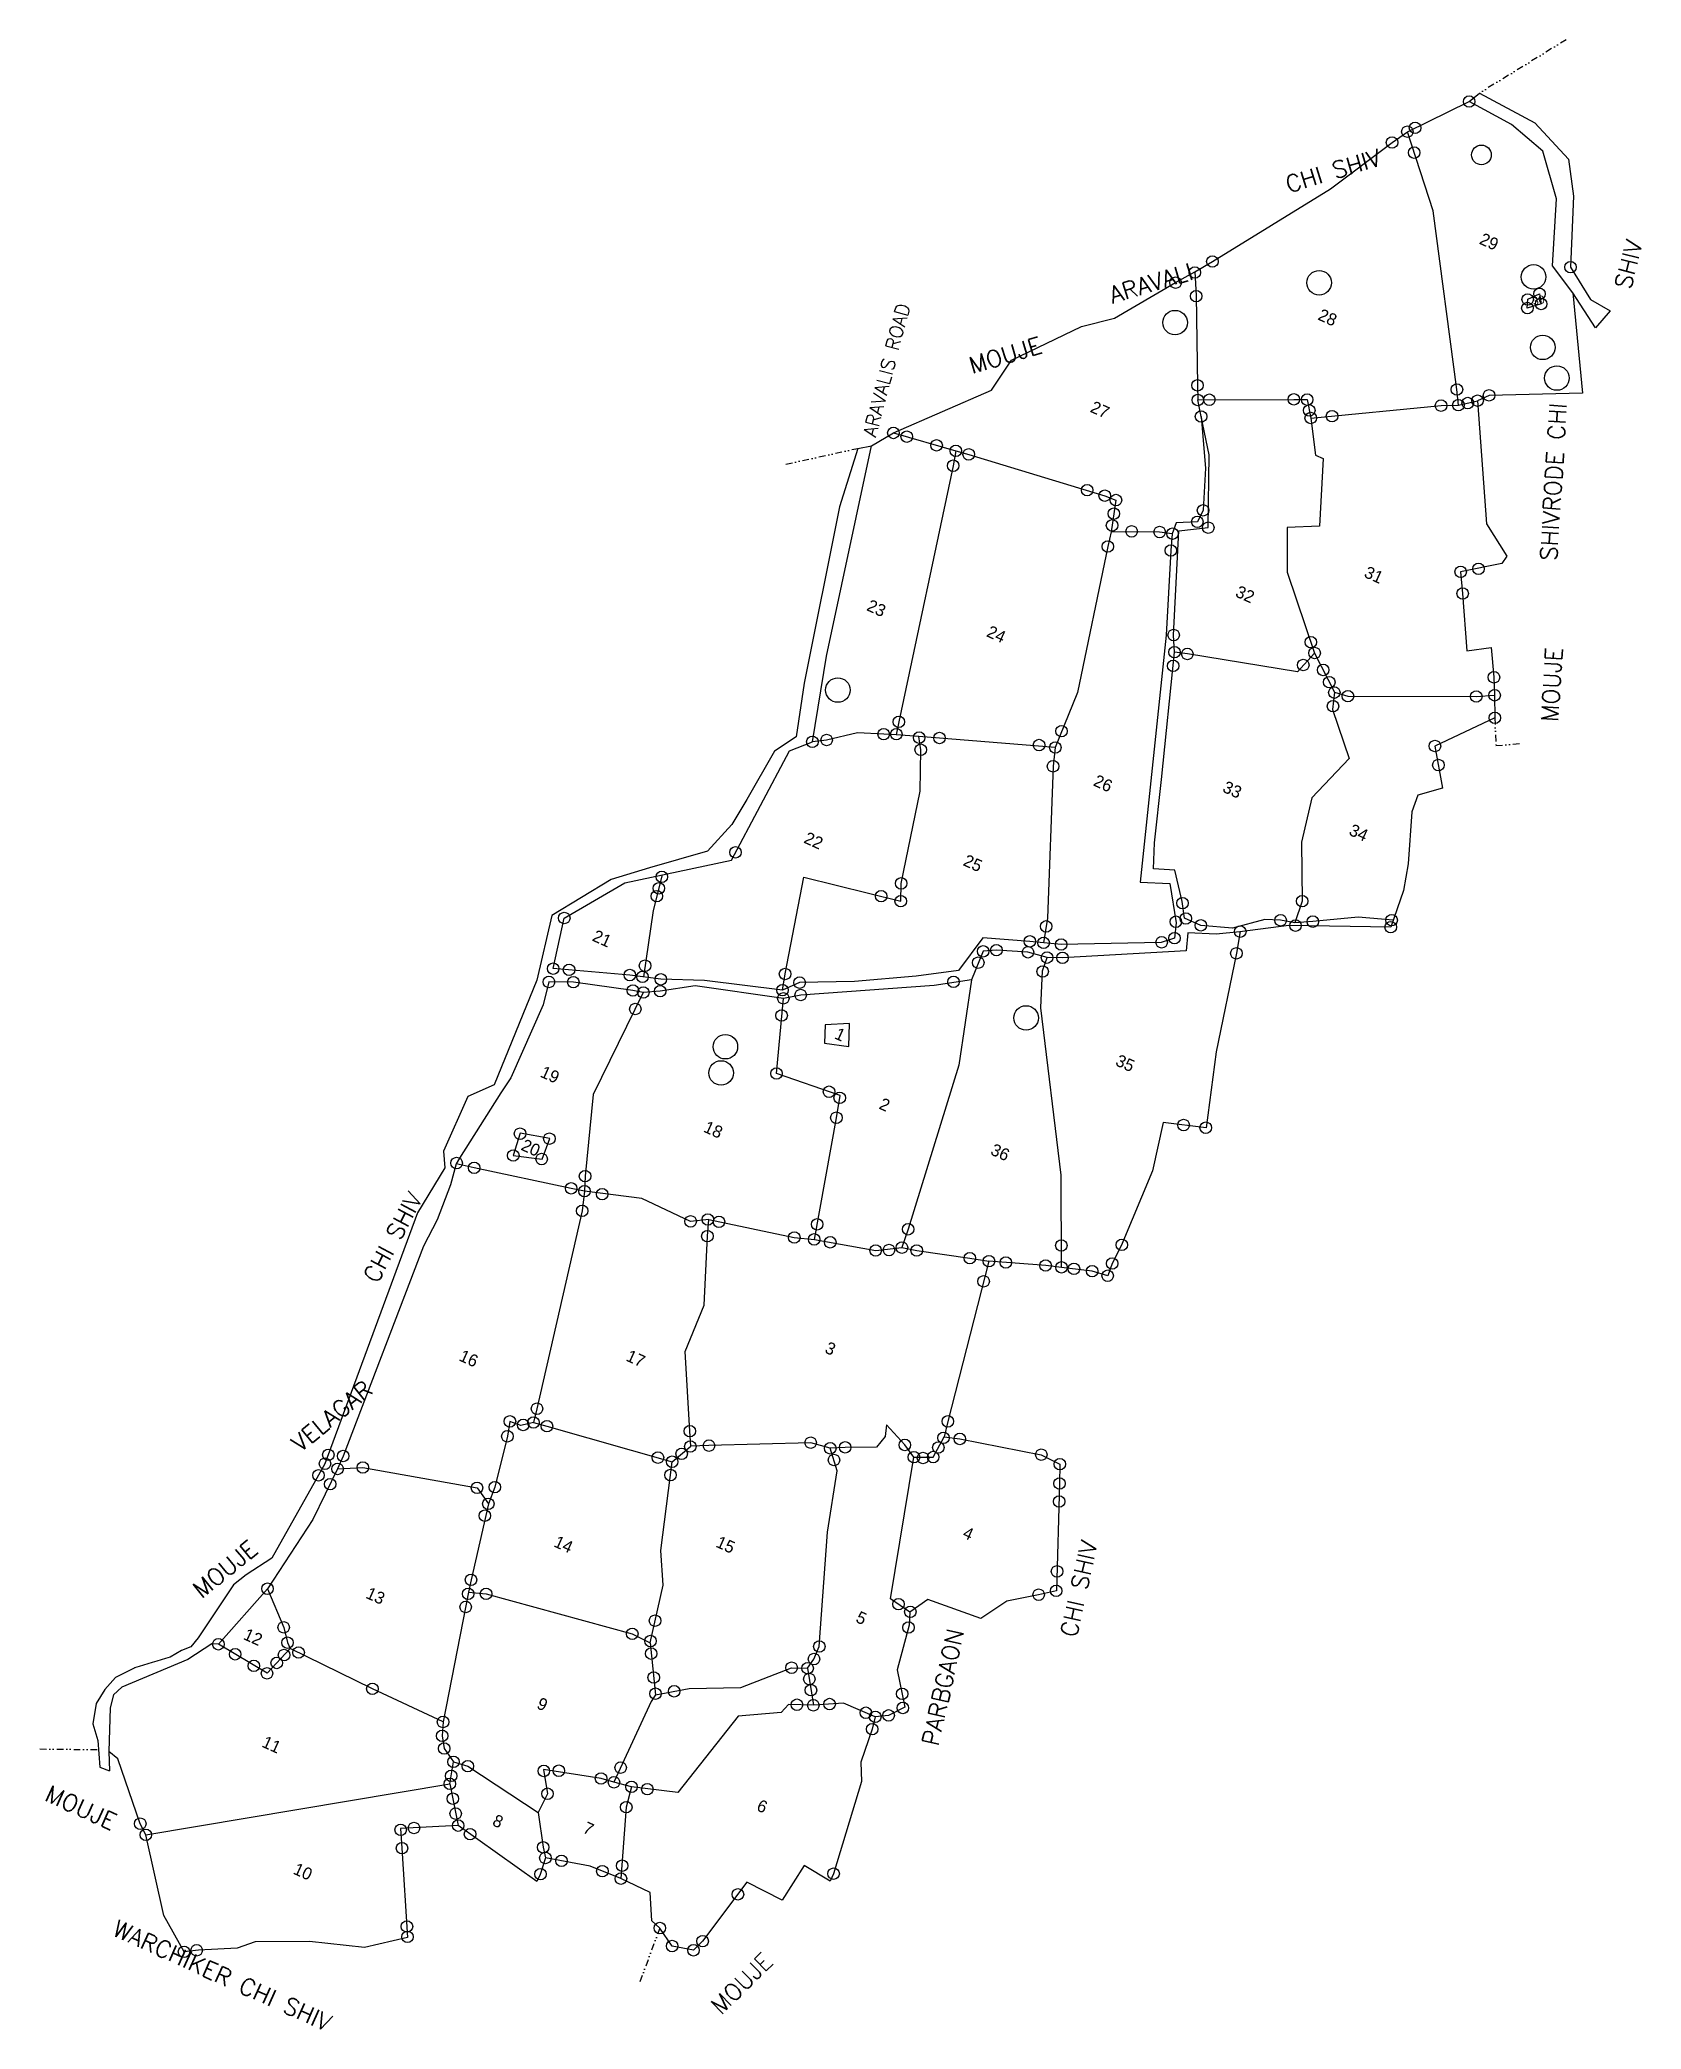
# Model space of a CAD drawing. Header units: metres. Extents: x 357446 to 358648, y 1743005 to 1744498.
import ezdxf
from ezdxf.enums import TextEntityAlignment as Align

# ---------------------------------------------------------------- set-up
doc = ezdxf.new("R2010")
doc.units = ezdxf.units.M
doc.header["$MEASUREMENT"] = 0
doc.linetypes.add('DIVIDE', pattern=[1.25, 0.5, -0.25, 0, -0.25, 0, -0.25])
for name, color, linetype in [('OFF', 1, 'Continuous'), ('POLY_PARCEL', 6, 'Continuous'), ('POLY_ROAD', 30, 'Continuous'), ('TEXT_MAPOUT', 7, 'Continuous'), ('TEXT_PARCEL', 7, 'Continuous'), ('V_BOUND_LINE', 7, 'Continuous'), ('V_DIVIDE_LINE', 7, 'DIVIDE')]:
    doc.layers.add(name, color=color, linetype=linetype)
doc.styles.get("Standard").update_dxf_attribs({"font": 'simplex.shx'})
doc.styles.add('TEXT_MAP', font='')
doc.styles.get('TEXT_MAP').set_extended_font_data('Kruti Dev 050')

msp = doc.modelspace()

# ---------------------------------------------------------------- linework, layer by layer
for centre, radius in [((358519.1, 1744451.9), 4.32), ((358472.7, 1744429.3), 4.32), ((358478.5, 1744432.2), 4.32), ((358461.2, 1744421.2), 4.32), ((358477.8, 1744413.6), 4.32), ((358528.3, 1744411.9), 7.36), ((358313.2, 1744323.6), 4.32), ((358326.4, 1744331.9), 4.32), ((358406.5, 1744315.9), 9.21), ((358567.4, 1744320.3), 9.21), ((358595.1, 1744327.6), 4.32), ((358298.8, 1744316), 4.32), ((358314.2, 1744305.9), 4.32), ((358571.9, 1744307.6), 4.32), ((358298.4, 1744286), 9.21), ((358562.8, 1744296.9), 4.32), ((358563, 1744303.4), 4.32), ((358573.1, 1744300), 4.32), ((358574.3, 1744267.4), 9.21), ((358584.9, 1744244.4), 9.21), ((358315.2, 1744238.9), 4.32), ((358509.9, 1744235.8), 4.32), ((358534, 1744231.4), 4.32), ((358315.5, 1744227.9), 4.32), ((358317.9, 1744215.5), 4.32), ((358324.1, 1744228.1), 4.32), ((358387.5, 1744228.4), 4.32), ((358397.5, 1744228.2), 4.32), ((358399.1, 1744220.1), 4.32), ((358400.2, 1744214.4), 4.32), ((358416.2, 1744215.8), 4.32), ((358498, 1744223.7), 4.32), ((358511, 1744224), 4.32), ((358518, 1744225.6), 4.32), ((358525.4, 1744227.4), 4.32), ((358087, 1744203.2), 4.32), ((358097, 1744200.4), 4.32), ((358119.4, 1744193.9), 4.32), ((358133.8, 1744189.8), 4.32), ((358143.5, 1744187.1), 4.32), ((358131.8, 1744178.6), 4.32), ((358232.4, 1744160.2), 4.32), ((358245.6, 1744156.1), 4.32), ((358252.4, 1744142.6), 4.32), ((358254, 1744152.8), 4.32), ((358319.4, 1744145.1), 4.32), ((358251.1, 1744133.8), 4.32), ((358265.8, 1744129.3), 4.32), ((358286.8, 1744128.8), 4.32), ((358296.4, 1744127.6), 4.32), ((358315.1, 1744136.5), 4.32), ((358323.3, 1744132.1), 4.32), ((358247.9, 1744117.9), 4.32), ((358295.2, 1744114.9), 4.32), ((358512.7, 1744098.9), 4.32), ((358526.1, 1744101.2), 4.32), ((358514.2, 1744082.7), 4.32), ((358297.3, 1744051.5), 4.32), ((358298, 1744038.6), 4.32), ((358307.6, 1744037.3), 4.32), ((358400.3, 1744046.1), 4.32), ((358403.1, 1744038), 4.32), ((358297, 1744028.4), 4.32), ((358394.6, 1744029), 4.32), ((358409.5, 1744025.3), 4.32), ((358045.3, 1744010.2), 9.21), ((358414.1, 1744016.1), 4.32), ((358417.9, 1744008.3), 4.32), ((358428.1, 1744005.6), 4.32), ((358524.4, 1744005.4), 4.32), ((358537.7, 1744019.8), 4.32), ((358538.2, 1744006.3), 4.32), ((358416.9, 1743998.1), 4.32), ((358079.7, 1743977.1), 4.32), ((358089.2, 1743977.1), 4.32), ((358091.1, 1743986.3), 4.32), ((358213.2, 1743979.3), 4.32), ((358538.4, 1743989.4), 4.32), ((358026.2, 1743971.3), 4.32), ((358036.9, 1743972.7), 4.32), ((358106.3, 1743974.5), 4.32), ((358107.5, 1743965.4), 4.32), ((358121.6, 1743974.2), 4.32), ((358196.3, 1743968.9), 4.32), ((358208.5, 1743967.1), 4.32), ((358493.4, 1743968.2), 4.32), ((358206.8, 1743953), 4.32), ((358496, 1743953.9), 4.32), ((357968.5, 1743888.4), 4.32), ((357910.9, 1743861.4), 4.32), ((357913.2, 1743870), 4.32), ((358092.8, 1743865.1), 4.32), ((357909.4, 1743855.5), 4.32), ((358077.8, 1743855.5), 4.32), ((358092.5, 1743851.8), 4.32), ((358303.9, 1743850.3), 4.32), ((358393.8, 1743851.8), 4.32), ((357840, 1743839.1), 4.32), ((358201.6, 1743832.8), 4.32), ((358299, 1743836.3), 4.32), ((358306.4, 1743838.7), 4.32), ((358317.7, 1743833.6), 4.32), ((358347.3, 1743828.9), 4.32), ((358377.6, 1743837.4), 4.32), ((358388.7, 1743833.4), 4.32), ((358401.8, 1743836.4), 4.32), ((358460.2, 1743832.2), 4.32), ((358460.9, 1743837.5), 4.32), ((358154.4, 1743814.1), 4.32), ((358164.3, 1743815), 4.32), ((358188, 1743813.4), 4.32), ((358189.4, 1743821.6), 4.32), ((358199.7, 1743820.5), 4.32), ((358212.9, 1743819.2), 4.32), ((358288.3, 1743820.9), 4.32), ((358298, 1743824), 4.32), ((358344.4, 1743812.6), 4.32), ((357831.6, 1743801.1), 4.32), ((357843.6, 1743800.2), 4.32), ((357889.2, 1743796.3), 4.32), ((357900.6, 1743803.3), 4.32), ((358005.7, 1743797.1), 4.32), ((358150.7, 1743805.6), 4.32), ((358199, 1743799), 4.32), ((358202.3, 1743809.4), 4.32), ((358213.9, 1743809.2), 4.32), ((357828.5, 1743791.1), 4.32), ((357846.8, 1743790.9), 4.32), ((357891.5, 1743784.7), 4.32), ((357898.7, 1743795), 4.32), ((357899.3, 1743783.2), 4.32), ((357912, 1743784.2), 4.32), ((357912.5, 1743793.1), 4.32), ((358003.8, 1743784.9), 4.32), ((358016.6, 1743790.6), 4.32), ((358017.4, 1743781.3), 4.32), ((358132.1, 1743791.2), 4.32), ((357893.3, 1743770.8), 4.32), ((358004.4, 1743778.8), 4.32), ((358186.6, 1743764.1), 9.21), ((358003.1, 1743765.9), 4.32), ((357960.9, 1743742.5), 9.21), ((357957.7, 1743722.8), 9.21), ((357999.3, 1743722.4), 4.32), ((358038.7, 1743708.7), 4.32), ((358046.7, 1743704.1), 4.32), ((357806.8, 1743677.2), 4.32), ((358044.2, 1743689.2), 4.32), ((358304.8, 1743683.7), 4.32), ((358321.4, 1743681.7), 4.32), ((357828.8, 1743673.5), 4.32), ((357759.2, 1743655.2), 4.32), ((357772.4, 1743651.6), 4.32), ((357801.7, 1743660.8), 4.32), ((357823, 1743658.2), 4.32), ((357845.2, 1743636.2), 4.32), ((357855.2, 1743634.1), 4.32), ((357855.6, 1743645.3), 4.32), ((357868.4, 1743631.8), 4.32), ((357853.4, 1743619.3), 4.32), ((357934.8, 1743611.4), 4.32), ((357947.7, 1743612.8), 4.32), ((357956.1, 1743611.1), 4.32), ((358029.8, 1743609.2), 4.32), ((358098.1, 1743605.5), 4.32), ((357947.4, 1743600.3), 4.32), ((358012.6, 1743599.3), 4.32), ((358027.5, 1743597.9), 4.32), ((358039.6, 1743595.7), 4.32), ((358073.7, 1743589.5), 4.32), ((358083.7, 1743589.9), 4.32), ((358093.4, 1743591.7), 4.32), ((358104.5, 1743589.5), 4.32), ((358213, 1743593.3), 4.32), ((358258.4, 1743593.8), 4.32), ((358144.4, 1743583.8), 4.32), ((358158.7, 1743581.5), 4.32), ((358171.4, 1743580.5), 4.32), ((358201.2, 1743578.3), 4.32), ((358213.1, 1743576.9), 4.32), ((358222.5, 1743575.8), 4.32), ((358236.2, 1743574), 4.32), ((358251.2, 1743579.8), 4.32), ((358154.7, 1743566.4), 4.32), ((358247.8, 1743570.6), 4.32), ((357819.5, 1743470.8), 4.32), ((357799.2, 1743461.3), 4.32), ((357809.1, 1743458.6), 4.32), ((357816.9, 1743460.4), 4.32), ((357827, 1743457.7), 4.32), ((357934.2, 1743453.9), 4.32), ((358127.8, 1743461.3), 4.32), ((357797.3, 1743450.1), 4.32), ((357934.6, 1743442.4), 4.32), ((357948.6, 1743443.1), 4.32), ((358024.9, 1743445.3), 4.32), ((358039.6, 1743441.1), 4.32), ((358050.8, 1743441.8), 4.32), ((358095.6, 1743443.6), 4.32), ((358120.7, 1743441.7), 4.32), ((358124.6, 1743448.9), 4.32), ((358136.9, 1743448.1), 4.32), ((357660.4, 1743429.5), 4.32), ((357662.9, 1743436.2), 4.32), ((357669.9, 1743425.6), 4.32), ((357674.1, 1743435.3), 4.32), ((357688.8, 1743426.7), 4.32), ((357910.3, 1743434.1), 4.32), ((357921, 1743431), 4.32), ((357928.1, 1743436.9), 4.32), ((358042.4, 1743432.3), 4.32), ((358102.4, 1743434.4), 4.32), ((358109.2, 1743433.8), 4.32), ((358116.8, 1743434.5), 4.32), ((358198, 1743436.3), 4.32), ((358211.9, 1743429.2), 4.32), ((357655.5, 1743420.8), 4.32), ((357664.3, 1743414.2), 4.32), ((357774.5, 1743411.4), 4.32), ((357787.9, 1743411.9), 4.32), ((357919.7, 1743421), 4.32), ((358211.7, 1743414.7), 4.32), ((357783, 1743399.4), 4.32), ((358211.4, 1743401.2), 4.32), ((357780.4, 1743390.5), 4.32), ((358209.8, 1743348.7), 4.32), ((357617.3, 1743335.7), 4.32), ((357770, 1743342.4), 4.32), ((358209.1, 1743334.1), 4.32), ((357766, 1743322), 4.32), ((357767.9, 1743331.8), 4.32), ((357781.3, 1743331.8), 4.32), ((358090.8, 1743324.1), 4.32), ((358099.7, 1743318.3), 4.32), ((358196, 1743331.2), 4.32), ((357629.4, 1743306.7), 4.32), ((357908.1, 1743311.7), 4.32), ((358098.3, 1743306.6), 4.32), ((357580.4, 1743294), 4.32), ((357632.3, 1743295.2), 4.32), ((357891, 1743301.8), 4.32), ((357904.7, 1743296.4), 4.32), ((358031.4, 1743292.3), 4.32), ((357593, 1743286.5), 4.32), ((357607, 1743277.8), 4.32), ((357624.2, 1743280), 4.32), ((357629.7, 1743285.9), 4.32), ((357640.6, 1743287.8), 4.32), ((357905.2, 1743287), 4.32), ((358010.6, 1743276.4), 4.32), ((358022.6, 1743276), 4.32), ((358027.4, 1743282.9), 4.32), ((357616.9, 1743272.2), 4.32), ((357696, 1743260.6), 4.32), ((357907.1, 1743269.1), 4.32), ((357922.5, 1743258.7), 4.32), ((358023.9, 1743267.9), 4.32), ((358025.1, 1743259.6), 4.32), ((357908.4, 1743256.9), 4.32), ((358014.6, 1743248.6), 4.32), ((358026.9, 1743248.2), 4.32), ((358039.1, 1743249.1), 4.32), ((358093.6, 1743256.8), 4.32), ((358094.1, 1743246.2), 4.32), ((357749, 1743235.7), 4.32), ((358066.3, 1743242.6), 4.32), ((358071.1, 1743230.3), 4.32), ((358073.4, 1743239.5), 4.32), ((358083.4, 1743240.6), 4.32), ((357748.3, 1743225.3), 4.32), ((357749.8, 1743215.8), 4.32), ((357756.8, 1743205.7), 4.32), ((357767.6, 1743202.5), 4.32), ((357824.6, 1743198.9), 4.32), ((357835.9, 1743199.1), 4.32), ((357882.3, 1743201.4), 4.32), ((357754.1, 1743189.2), 4.32), ((357755.1, 1743195.3), 4.32), ((357867.6, 1743193.2), 4.32), ((357877.3, 1743190.4), 4.32), ((357890.4, 1743187), 4.32), ((357902.3, 1743185.2), 4.32), ((357756.3, 1743178.1), 4.32), ((357827.4, 1743181.8), 4.32), ((357886.5, 1743171.7), 4.32), ((357521.8, 1743159.3), 4.32), ((357717.2, 1743154.7), 4.32), ((357727.2, 1743156.1), 4.32), ((357758.5, 1743166.9), 4.32), ((357760.3, 1743157.9), 4.32), ((357526, 1743151), 4.32), ((357718.2, 1743140.9), 4.32), ((357769.3, 1743151.5), 4.32), ((357824.2, 1743141.6), 4.32), ((357825.8, 1743133.6), 4.32), ((357837.9, 1743131.4), 4.32), ((357883.4, 1743127.8), 4.32), ((357822.1, 1743121.4), 4.32), ((357868.6, 1743123.7), 4.32), ((357882.5, 1743118.1), 4.32), ((358042.1, 1743121.8), 4.32), ((357970.3, 1743106.3), 4.32), ((357721.9, 1743082.2), 4.32), ((357911.7, 1743081), 4.32), ((357722.3, 1743074.4), 4.32), ((357920.9, 1743067.5), 4.32), ((357943.8, 1743071.2), 4.32), ((357554.6, 1743063.2), 4.32), ((357564.1, 1743064.3), 4.32), ((357937, 1743064.3), 4.32)]:
    msp.add_circle(centre, radius)
at = {"layer": 'OFF'}
for p, q in [((358519.1, 1744451.9), (358526.8, 1744458.3)), ((358624.9, 1744294.8), (358613.8, 1744282.1)), ((358060.2, 1744191.6), (358070.6, 1744193.4)), ((357491.4, 1743201.7), (357498.8, 1743198.9))]:
    msp.add_line(p, q, dxfattribs=at)
at = {"layer": 'POLY_PARCEL'}
for p, q in [((358492, 1744369.8), (358472.7, 1744429.3)), ((358509.9, 1744235.8), (358492, 1744369.8)), ((358492, 1744369.8), (358492, 1744369.8)), ((358313.2, 1744324), (358314.2, 1744306.3)), ((358314.2, 1744306.3), (358315.2, 1744238.9)), ((358562.6, 1744296.8), (358563.1, 1744303.7)), ((358573.1, 1744300), (358562.6, 1744296.8)), ((358563.1, 1744303.7), (358571.9, 1744307.6)), ((358571.9, 1744307.6), (358573.1, 1744300)), ((358315.2, 1744238.9), (358315.5, 1744228)), ((358511, 1744224), (358509.9, 1744235.8)), ((358315.5, 1744228), (358387.5, 1744228.4)), ((358317.9, 1744215.5), (358315.5, 1744228)), ((358387.5, 1744228.4), (358397.5, 1744228.4)), ((358397.5, 1744228.4), (358400.2, 1744214.4)), ((358400.2, 1744214.4), (358498, 1744223.7)), ((358498, 1744223.7), (358511, 1744224)), ((358498, 1744223.7), (358498, 1744223.7)), ((358511, 1744224), (358525.4, 1744227.4)), ((358400.2, 1744214.4), (358403.8, 1744186.5)), ((358087, 1744203.2), (358133.8, 1744189.8)), ((358133.8, 1744189.8), (358131.8, 1744178.6)), ((358133.8, 1744189.8), (358143.5, 1744187.1)), ((358131.8, 1744178.6), (358091.1, 1743986.3)), ((358131.8, 1744178.6), (358131.8, 1744178.6)), ((358143.5, 1744187.1), (358245.6, 1744156.1)), ((358403.8, 1744186.5), (358409.4, 1744184.1)), ((358409.4, 1744184.1), (358406.7, 1744133.1)), ((358245.6, 1744156.1), (358254, 1744152.8)), ((358254, 1744152.8), (358250.3, 1744129)), ((358250.3, 1744129), (358247.9, 1744117.9)), ((358286.8, 1744128.8), (358250.3, 1744129)), ((358250.3, 1744129), (358250.3, 1744129)), ((358406.7, 1744133.1), (358382.5, 1744132.1)), ((358382.5, 1744132.1), (358382.5, 1744098.6)), ((358247.9, 1744117.9), (358225.1, 1744008.3)), ((358296.3, 1744127.4), (358286.8, 1744128.8)), ((358382.5, 1744098.6), (358403.1, 1744038)), ((358307.6, 1744037.3), (358298, 1744038.6)), ((358390.3, 1744023.9), (358307.6, 1744037.3)), ((358403.1, 1744038), (358390.3, 1744023.9)), ((358403.1, 1744038), (358418, 1744008.5)), ((358390.3, 1744023.9), (358390.3, 1744023.9)), ((358225.1, 1744008.3), (358208.5, 1743967.1)), ((358418, 1744008.5), (358416.6, 1743995.5)), ((358416.6, 1743995.5), (358429.1, 1743958.9)), ((358418, 1744008.5), (358428.1, 1744005.6)), ((358428.1, 1744005.6), (358524.4, 1744005.4)), ((358524.4, 1744005.4), (358538.2, 1744006.3)), ((358524.4, 1744005.4), (358524.4, 1744005.4)), ((358524.4, 1744005.4), (358524.4, 1744005.4)), ((358091.1, 1743986.3), (358089.1, 1743976.5)), ((358036.9, 1743972.7), (358026.2, 1743971.3)), ((358060, 1743978), (358036.9, 1743972.7)), ((358079.7, 1743977.1), (358060, 1743978)), ((358089.1, 1743976.5), (358079.7, 1743977.1)), ((358106.2, 1743975.3), (358089.1, 1743976.5)), ((358107.5, 1743965.4), (358106.2, 1743975.3)), ((358208.5, 1743967.1), (358106.2, 1743975.3)), ((358107.2, 1743934.3), (358107.5, 1743965.4)), ((358208.5, 1743967.1), (358206.8, 1743953)), ((358206.8, 1743953), (358202.6, 1743839.1)), ((358429.1, 1743958.9), (358400.9, 1743929.2)), ((358092.8, 1743865.1), (358107.2, 1743934.3)), ((358400.9, 1743929.2), (358393.3, 1743896.1)), ((358393.3, 1743896.1), (358393.3, 1743896.1)), ((358393.3, 1743896.1), (358393.8, 1743851.8)), ((357913.5, 1743871.4), (357906.6, 1743844.7)), ((358005.7, 1743797.1), (358019.8, 1743869.8)), ((358019.8, 1743869.8), (358092.5, 1743851.8)), ((358092.5, 1743851.8), (358092.8, 1743865.1)), ((358393.8, 1743851.8), (358388.2, 1743835.5)), ((358393.8, 1743851.8), (358393.8, 1743851.8)), ((357906.6, 1743844.7), (357899.4, 1743794.9)), ((358202.6, 1743839.1), (358199.7, 1743820.5)), ((358199, 1743799.4), (358202.3, 1743809.4)), ((358003.8, 1743784.9), (358005.7, 1743797.1)), ((358145.6, 1743792.6), (358136.2, 1743728.7)), ((358197.7, 1743771.6), (358199, 1743799.4)), ((357899.3, 1743783.2), (357880.4, 1743744.9)), ((357999.3, 1743722.4), (358004.4, 1743778.8)), ((358212.9, 1743646), (358197.7, 1743771.6)), ((358035.7, 1743759), (358035.3, 1743745.1)), ((358054, 1743759.9), (358035.7, 1743759)), ((358053.6, 1743742.6), (358054, 1743759.9)), ((357880.4, 1743744.9), (357861.7, 1743706.6)), ((358035.3, 1743745.1), (358053.6, 1743742.6)), ((358136.2, 1743728.7), (358098.1, 1743605.5)), ((358047, 1743705.8), (357999.3, 1743722.4)), ((357861.7, 1743706.6), (357855.6, 1743645.3)), ((358044.2, 1743689.2), (358047, 1743705.8)), ((358027.7, 1743597.8), (358044.2, 1743689.2)), ((357806.9, 1743677.7), (357801.7, 1743660.8)), ((357829.2, 1743673.5), (357806.9, 1743677.7)), ((357823.3, 1743658.2), (357829.2, 1743673.5)), ((357772.4, 1743651.6), (357758.9, 1743654.7)), ((357845.2, 1743636.2), (357772.4, 1743651.6)), ((357801.7, 1743660.8), (357801.7, 1743660.8)), ((357801.7, 1743660.8), (357823.3, 1743658.2)), ((357855.2, 1743634.1), (357845.2, 1743636.2)), ((357855.6, 1743645.3), (357855.2, 1743634.1)), ((358213.1, 1743576.9), (358212.9, 1743646)), ((357855.2, 1743634.1), (357853.4, 1743619.3)), ((357855.2, 1743634.1), (357855.2, 1743634.1)), ((357898.2, 1743628.5), (357855.2, 1743634.1)), ((357855.2, 1743634.1), (357855.2, 1743634.1)), ((357934.8, 1743611.4), (357898.2, 1743628.5)), ((357853.4, 1743619.3), (357819.5, 1743470.8)), ((357948.5, 1743612.8), (357934.8, 1743611.4)), ((357947.4, 1743600.3), (357948.5, 1743612.8)), ((357948.5, 1743612.8), (358012.6, 1743599.3)), ((357944.9, 1743548.6), (357947.4, 1743600.3)), ((358012.6, 1743599.3), (358027.7, 1743597.8)), ((358027.7, 1743597.8), (358027.7, 1743597.8)), ((358027.7, 1743597.8), (358073.7, 1743589.5)), ((358073.7, 1743589.5), (358093.4, 1743591.7)), ((358098.1, 1743605.5), (358093.4, 1743591.7)), ((358093.4, 1743591.7), (358104.5, 1743589.5)), ((358104.5, 1743589.5), (358144.4, 1743583.8)), ((358144.4, 1743583.8), (358158.7, 1743581.5)), ((357930.6, 1743513.7), (357944.9, 1743548.6)), ((357934.2, 1743453.9), (357930.6, 1743513.7)), ((357799.2, 1743461.3), (357797.3, 1743450.1)), ((357807.3, 1743458.1), (357799.2, 1743461.3)), ((357816.9, 1743460.4), (357807.3, 1743458.1)), ((357819.5, 1743470.8), (357816.9, 1743460.4)), ((357816.9, 1743460.4), (357827, 1743457.7)), ((357827, 1743457.7), (357920.9, 1743430.9)), ((358081.7, 1743458.6), (358080.7, 1743449.9)), ((358095.6, 1743443.6), (358081.7, 1743458.6)), ((357797.3, 1743450.1), (357787.9, 1743411.9)), ((357920.9, 1743430.9), (357935, 1743442.7)), ((357935, 1743442.7), (357934.2, 1743453.9)), ((357948.6, 1743443.1), (357935, 1743442.7)), ((358024.9, 1743445.3), (357948.6, 1743443.1)), ((358039.6, 1743441.1), (358024.9, 1743445.3)), ((358074.2, 1743442), (358050.8, 1743441.8)), ((358080.7, 1743449.9), (358074.2, 1743442)), ((358102.4, 1743434.4), (358095.6, 1743443.6)), ((358095.6, 1743443.6), (358095.6, 1743443.6)), ((358116.8, 1743434.5), (358125, 1743449.7)), ((357912.5, 1743364.3), (357920.9, 1743430.9)), ((358050.8, 1743441.8), (358039.6, 1743441.1)), ((358044.9, 1743424.2), (358039.6, 1743441.1)), ((358084.8, 1743328.1), (358102.4, 1743434.4)), ((358102.4, 1743434.4), (358116.8, 1743434.5)), ((358102.4, 1743434.4), (358102.4, 1743434.4)), ((357669.9, 1743425.6), (357688.8, 1743426.7)), ((357688.8, 1743426.7), (357774.5, 1743411.4)), ((358037.6, 1743378.1), (358044.9, 1743424.2)), ((358044.9, 1743424.2), (358044.9, 1743424.2)), ((357783, 1743399.4), (357770, 1743342.4)), ((357774.5, 1743411.4), (357774.5, 1743411.4)), ((357774.5, 1743411.4), (357783, 1743399.4)), ((357787.9, 1743411.9), (357783, 1743399.4)), ((357783, 1743399.4), (357783, 1743399.4)), ((358031.4, 1743292.3), (358037.6, 1743378.1)), ((357914.1, 1743338.3), (357912.5, 1743364.3)), ((357770, 1743342.4), (357768.2, 1743333.1)), ((357904.4, 1743295.1), (357914.1, 1743338.3)), ((357617.3, 1743335.7), (357629.4, 1743306.7)), ((357768.2, 1743333.1), (357749, 1743235.7)), ((357768.2, 1743333.1), (357781.4, 1743331.8)), ((357781.4, 1743331.8), (357781.3, 1743331.8)), ((357781.3, 1743331.8), (357891, 1743301.8)), ((358099.4, 1743318.2), (358084.8, 1743328.1)), ((357616.9, 1743272.2), (357580.4, 1743294)), ((357629.4, 1743306.7), (357632.3, 1743295.2)), ((357632.3, 1743295.2), (357634.4, 1743290.8)), ((357891, 1743301.8), (357904.4, 1743295.1)), ((357904.4, 1743295.1), (357908.5, 1743256.1)), ((357634.4, 1743290.8), (357616.9, 1743272.2)), ((357696, 1743260.6), (357634.4, 1743290.8)), ((358022.6, 1743276), (358027.4, 1743282.9)), ((358027.4, 1743282.9), (358031.4, 1743292.3)), ((358031.4, 1743292.3), (358031.4, 1743292.3)), ((358031.4, 1743292.3), (358031.4, 1743292.3)), ((357972.6, 1743261.5), (358010.6, 1743276.4)), ((358010.6, 1743276.4), (358022.6, 1743276)), ((358022.6, 1743276), (358026.9, 1743248.2)), ((357749, 1743235.7), (357696, 1743260.6)), ((357905.1, 1743251), (357877.3, 1743190.4)), ((357908.5, 1743256.1), (357905.1, 1743251)), ((357908.5, 1743256.1), (357933.8, 1743260.8)), ((357933.8, 1743260.8), (357972.6, 1743261.5)), ((357972.6, 1743261.5), (357972.6, 1743261.5)), ((358008.3, 1743248.9), (358002.8, 1743242.9)), ((358026.9, 1743248.2), (358008.3, 1743248.9)), ((358049.5, 1743249.9), (358026.9, 1743248.2)), ((358073.4, 1743239.5), (358049.5, 1743249.9)), ((357749, 1743235.7), (357748.3, 1743225.3)), ((357749, 1743235.7), (357749, 1743235.7)), ((357970.6, 1743240), (357925.1, 1743182.7)), ((358002.8, 1743242.9), (357970.6, 1743240)), ((357748.3, 1743225.3), (357749.8, 1743215.8)), ((357749.8, 1743215.8), (357756.8, 1743205.7)), ((357754.1, 1743189.2), (357756.8, 1743205.7)), ((357756.8, 1743205.7), (357767.6, 1743202.5)), ((357526, 1743151), (357754.1, 1743189.2)), ((357754.1, 1743189.2), (357760.3, 1743157.9)), ((357754.1, 1743189.2), (357754.1, 1743189.2)), ((357754.1, 1743189.2), (357754.1, 1743189.2)), ((357767.6, 1743202.5), (357820.3, 1743167.7)), ((357867.6, 1743193.2), (357824.5, 1743200.1)), ((357824.5, 1743200.1), (357827.4, 1743181.8)), ((357877.3, 1743190.4), (357867.6, 1743193.2)), ((357890.4, 1743187), (357877.3, 1743190.4)), ((357827.4, 1743181.8), (357820.3, 1743167.7)), ((357890.4, 1743187), (357886.5, 1743171.7)), ((357925.1, 1743182.7), (357890.4, 1743187)), ((357890.4, 1743187), (357890.4, 1743187)), ((357925.1, 1743182.7), (357925.1, 1743182.7)), ((357820.3, 1743167.7), (357824.2, 1743141.6)), ((357886.5, 1743171.7), (357882.5, 1743118.1)), ((357886.5, 1743171.7), (357886.5, 1743171.7)), ((357824.2, 1743141.6), (357825.8, 1743133.6))]:
    msp.add_line(p, q, dxfattribs=at)
at = {"layer": 'POLY_ROAD'}
for p, q in [((358550.8, 1744434.8), (358519.1, 1744451.9)), ((358574.3, 1744414.6), (358550.8, 1744434.8)), ((358584.6, 1744378.8), (358574.3, 1744414.6)), ((358581.6, 1744328.6), (358584.6, 1744378.8)), ((358596.9, 1744308.4), (358581.6, 1744328.6)), ((358324, 1744186.8), (358317.9, 1744215.5)), ((358317.9, 1744215.5), (358321.2, 1744176.7)), ((358036.9, 1744035.7), (358070.6, 1744193.4)), ((358321.2, 1744176.7), (358319.4, 1744145.1)), ((358323.3, 1744132.1), (358324, 1744186.8)), ((358319.4, 1744145.1), (358315.1, 1744136.5)), ((358299.2, 1744135.7), (358296.3, 1744127.4)), ((358297.3, 1744051.5), (358301.3, 1744129.6)), ((358315.1, 1744136.5), (358299.2, 1744135.7)), ((358301.3, 1744129.6), (358323.3, 1744132.1)), ((358295.2, 1744114.9), (358291.7, 1744051.5)), ((358296.3, 1744127.4), (358295.2, 1744114.9)), ((358291.7, 1744051.5), (358272.2, 1743866.1)), ((358298, 1744038.6), (358297.3, 1744051.5)), ((358026.2, 1743971.3), (358036.9, 1744035.7)), ((358288.3, 1743943), (358298, 1744038.6)), ((358009, 1743964.5), (358026.2, 1743971.3)), ((357965.4, 1743882.5), (358009, 1743964.5)), ((358282.9, 1743895.5), (358288.3, 1743943)), ((358282.1, 1743876.1), (358282.9, 1743895.5)), ((357885.4, 1743865.4), (357965.4, 1743882.5)), ((358298.3, 1743875), (358282.1, 1743876.1)), ((357840, 1743839.1), (357885.4, 1743865.4)), ((358272.2, 1743866.1), (358294.4, 1743865.1)), ((358294.4, 1743865.1), (358299.1, 1743835.5)), ((358303.7, 1743851.6), (358298.3, 1743875)), ((358305.5, 1743839), (358303.7, 1743851.6)), ((357831.6, 1743801.1), (357840, 1743839.1)), ((358299.1, 1743835.5), (358298, 1743824)), ((358317.7, 1743833.6), (358305.5, 1743839)), ((358341.5, 1743831.5), (358317.7, 1743833.6)), ((358365.7, 1743838.1), (358341.5, 1743831.5)), ((358377.6, 1743837.4), (358365.7, 1743838.1)), ((358388.2, 1743835.5), (358377.6, 1743837.4)), ((358401.8, 1743836.4), (358388.2, 1743835.5)), ((358435.9, 1743839.7), (358401.8, 1743836.4)), ((358462, 1743837.4), (358435.9, 1743839.7)), ((358154.2, 1743824.3), (358135.9, 1743799.6)), ((358189.4, 1743821.6), (358154.2, 1743824.3)), ((358212.9, 1743819.2), (358189.4, 1743821.6)), ((358287.9, 1743820.8), (358212.9, 1743819.2)), ((358298, 1743824), (358287.9, 1743820.8)), ((358308, 1743828.1), (358306.7, 1743814.4)), ((358329.1, 1743827.1), (358308, 1743828.1)), ((358346.9, 1743828.8), (358329.1, 1743827.1)), ((358347.3, 1743828.9), (358346.9, 1743828.8)), ((357889.2, 1743796.3), (357831.6, 1743801.1)), ((358154.4, 1743814.1), (358145.6, 1743792.6)), ((358164.3, 1743815), (358154.4, 1743814.1)), ((358188, 1743813.4), (358164.3, 1743815)), ((358202.3, 1743809.4), (358188, 1743813.4)), ((358213.9, 1743809.2), (358202.3, 1743809.4)), ((358306.7, 1743814.4), (358213.9, 1743809.2)), ((357828.5, 1743791.1), (357824.1, 1743773.9)), ((357846.8, 1743790.9), (357828.5, 1743791.1)), ((357891.5, 1743784.7), (357846.8, 1743790.9)), ((357912.5, 1743793.1), (357889.2, 1743796.3)), ((357938.3, 1743788.1), (357912, 1743784.2)), ((357945.3, 1743792.1), (357912.5, 1743793.1)), ((358004.4, 1743778.8), (357938.3, 1743788.1)), ((358003.8, 1743784.9), (357945.3, 1743792.1)), ((358016.6, 1743790.6), (358003.8, 1743784.9)), ((358057.8, 1743791.4), (358016.6, 1743790.6)), ((358117.5, 1743788.5), (358017.4, 1743781.3)), ((358104, 1743795.5), (358057.8, 1743791.4)), ((358135.9, 1743799.6), (358104, 1743795.5)), ((358145.6, 1743792.6), (358117.5, 1743788.5)), ((357824.1, 1743773.9), (357800, 1743719.1)), ((357899.3, 1743783.2), (357891.5, 1743784.7)), ((357912, 1743784.2), (357899.3, 1743783.2)), ((358017.4, 1743781.3), (358004.4, 1743778.8)), ((357800, 1743719.1), (357792.4, 1743707.8)), ((357792.4, 1743707.8), (357761.3, 1743658.9)), ((357758.9, 1743654.7), (357754.7, 1743638.9)), ((357761.3, 1743658.9), (357758.9, 1743654.7)), ((357754.7, 1743638.9), (357744.6, 1743612.6)), ((357744.6, 1743612.6), (357734.4, 1743592.7)), ((357734.4, 1743592.7), (357674.1, 1743435.3)), ((357674.1, 1743435.3), (357669.9, 1743425.6)), ((357669.9, 1743425.6), (357651.2, 1743387.7)), ((357651.2, 1743387.7), (357617.3, 1743335.7)), ((357617.3, 1743335.7), (357580.4, 1743294)), ((357575.6, 1743294.2), (357557.5, 1743282.5)), ((357580.4, 1743294), (357575.6, 1743294.2)), ((357557.5, 1743282.5), (357507.9, 1743261.7)), ((357501.8, 1743256.1), (357499.2, 1743246.2)), ((357507.9, 1743261.7), (357501.8, 1743256.1)), ((357499.2, 1743246.2), (357498.1, 1743213.6))]:
    msp.add_line(p, q, dxfattribs=at)
at = {"layer": 'V_BOUND_LINE'}
for p, q in [((358526.8, 1744458.3), (358526.8, 1744458.3)), ((358526.8, 1744458.3), (358568.3, 1744435.9)), ((358472.7, 1744429.3), (358519.1, 1744451.9)), ((358461.2, 1744421.2), (358472.7, 1744429.3)), ((358568.3, 1744435.9), (358593.7, 1744408.6)), ((358415.1, 1744386.4), (358461.2, 1744421.2)), ((358593.7, 1744408.6), (358593.7, 1744408.6)), ((358593.7, 1744408.6), (358593.7, 1744408.6)), ((358593.7, 1744408.6), (358597.4, 1744380.9)), ((358326.4, 1744331.9), (358415.1, 1744386.4)), ((358597.4, 1744380.9), (358595.1, 1744327.6)), ((358298.8, 1744316), (358313.2, 1744324)), ((358313.2, 1744324), (358326.4, 1744331.9)), ((358595.1, 1744327.6), (358595.1, 1744327.6)), ((358595.1, 1744327.6), (358610.1, 1744303.4)), ((358252.9, 1744289.3), (358298.8, 1744316)), ((358613.8, 1744282.1), (358596.9, 1744308.4)), ((358596.9, 1744308.4), (358604.1, 1744233.1)), ((358610.1, 1744303.4), (358624.9, 1744294.8)), ((358175.6, 1744257.9), (358228.2, 1744283.1)), ((358228.2, 1744283.1), (358252.9, 1744289.3)), ((358160.5, 1744235.3), (358175.6, 1744257.9)), ((358087, 1744203.2), (358160.5, 1744235.3)), ((358534, 1744231.4), (358525.4, 1744227.4)), ((358525.4, 1744227.4), (358532.2, 1744135)), ((358604.1, 1744233.1), (358534, 1744231.4)), ((358060.2, 1744191.6), (358046.6, 1744147.8)), ((358070.6, 1744193.4), (358087, 1744203.2)), ((358046.6, 1744147.8), (358019.9, 1744015.3)), ((358532.2, 1744135), (358547.3, 1744110.7)), ((358543.6, 1744105.1), (358512.7, 1744098.9)), ((358547.3, 1744110.7), (358543.6, 1744105.1)), ((358512.7, 1744098.9), (358514.2, 1744082.7)), ((358514.2, 1744082.7), (358517.4, 1744039.6)), ((358517.4, 1744039.6), (358535.6, 1744042.2)), ((358535.6, 1744042.2), (358537.7, 1744019.8)), ((358019.9, 1744015.3), (358014.1, 1743975.1)), ((358537.7, 1744019.8), (358538.2, 1744006.3)), ((358538.2, 1744006.3), (358538.4, 1743989.4)), ((358538.4, 1743989.4), (358493.4, 1743968.2)), ((358014.1, 1743975.1), (357997.8, 1743964.4)), ((358493.4, 1743968.2), (358499.1, 1743936.6)), ((357997.8, 1743964.4), (357977, 1743928)), ((358499.1, 1743936.6), (358480.5, 1743931.3)), ((357977, 1743928), (357965.8, 1743909.2)), ((358480.5, 1743931.3), (358476.1, 1743918.8)), ((357965.8, 1743909.2), (357947.5, 1743889.2)), ((358476.1, 1743918.8), (358473.4, 1743879.7)), ((357903.9, 1743876.7), (357875.2, 1743868.1)), ((357947.5, 1743889.2), (357903.9, 1743876.7)), ((358473.4, 1743879.7), (358469.8, 1743859.7)), ((357875.2, 1743868.1), (357830.7, 1743841.1)), ((358469.8, 1743859.7), (358460.2, 1743832.2)), ((357830.7, 1743841.1), (357819.3, 1743792.5)), ((358383.8, 1743833.4), (358346.9, 1743828.8)), ((358460.2, 1743832.2), (358383.8, 1743833.4)), ((358347.3, 1743828.9), (358344.4, 1743812.6)), ((358346.9, 1743828.8), (358347.3, 1743828.9)), ((358344.4, 1743812.6), (358329.2, 1743738.6)), ((357819.3, 1743792.5), (357787.4, 1743713.9)), ((358329.2, 1743738.6), (358321.8, 1743681.7)), ((357787.4, 1743713.9), (357767.6, 1743705.2)), ((357767.6, 1743705.2), (357749.4, 1743664.1)), ((358289.4, 1743685.5), (358281.4, 1743649.3)), ((358321.8, 1743681.7), (358289.4, 1743685.5)), ((357750.4, 1743651.7), (357729.8, 1743617.8)), ((357749.4, 1743664.1), (357750.4, 1743651.7)), ((358281.4, 1743649.3), (358258, 1743593)), ((357729.8, 1743617.8), (357660.4, 1743429.5)), ((358258, 1743593), (358251.2, 1743579.8)), ((358158.7, 1743581.5), (358127.8, 1743461.3)), ((358201.5, 1743578.2), (358158.7, 1743581.5)), ((358213.1, 1743576.9), (358201.5, 1743578.2)), ((358236.2, 1743574), (358213.1, 1743576.9)), ((358251.2, 1743579.8), (358247.8, 1743570.6)), ((358247.8, 1743570.6), (358236.2, 1743574)), ((358127.8, 1743461.3), (358125, 1743449.7)), ((358125, 1743449.7), (358136.9, 1743448.1)), ((358136.9, 1743448.1), (358198, 1743436.3)), ((357660.4, 1743429.5), (357655.5, 1743420.8)), ((358198, 1743436.3), (358211.9, 1743429.2)), ((358211.9, 1743429.2), (358211.7, 1743414.7)), ((357655.5, 1743420.8), (357620.6, 1743358.5)), ((358211.7, 1743414.7), (358209.4, 1743334.1)), ((357620.6, 1743358.5), (357601.3, 1743346)), ((357591.7, 1743338.5), (357565.3, 1743298.8)), ((357601.3, 1743346), (357591.7, 1743338.5)), ((358112.8, 1743327.5), (358099.4, 1743318.2)), ((358152.6, 1743313.3), (358112.8, 1743327.5)), ((358172.2, 1743326.4), (358152.6, 1743313.3)), ((358196, 1743331.2), (358172.2, 1743326.4)), ((358209.4, 1743334.1), (358196, 1743331.2)), ((358098.7, 1743308.4), (358089.8, 1743274.8)), ((358099.4, 1743318.2), (358098.7, 1743308.4)), ((357565.3, 1743298.8), (357559.7, 1743292.1)), ((357552.6, 1743289.2), (357544.1, 1743284.2)), ((357559.7, 1743292.1), (357552.6, 1743289.2)), ((357503.3, 1743269.1), (357495.2, 1743260)), ((357517.6, 1743276.3), (357503.3, 1743269.1)), ((358089.8, 1743274.8), (358095.6, 1743246.9)), ((357488.8, 1743249.6), (357486.3, 1743234.4)), ((357495.2, 1743260), (357488.8, 1743249.6)), ((357486.3, 1743234.4), (357489.9, 1743221.8)), ((358073.4, 1743239.5), (358071.1, 1743230.3)), ((358083.4, 1743240.6), (358073.4, 1743239.5)), ((358095.6, 1743246.9), (358083.4, 1743240.6)), ((357489.9, 1743221.8), (357491.4, 1743201.7)), ((358071.1, 1743230.3), (358062.6, 1743205.5)), ((357504.9, 1743208.1), (357498.1, 1743213.6)), ((357498.1, 1743213.6), (357498.8, 1743198.9)), ((357521.8, 1743159.3), (357504.9, 1743208.1)), ((358062.6, 1743205.5), (358063.1, 1743191)), ((358063.1, 1743191), (358042.1, 1743121.8)), ((357526, 1743151), (357521.8, 1743159.3)), ((357539.4, 1743090.4), (357526, 1743151)), ((357760.3, 1743157.9), (357717.1, 1743155.6)), ((357717.1, 1743155.6), (357718.2, 1743140.9)), ((357819.5, 1743116), (357760.3, 1743157.9)), ((357718.2, 1743140.9), (357722.3, 1743073.8)), ((357825.8, 1743133.6), (357822, 1743121.1)), ((357859.4, 1743127.5), (357825.8, 1743133.6)), ((357822, 1743121.1), (357819.5, 1743116)), ((357882.5, 1743118.1), (357859.4, 1743127.5)), ((357904.4, 1743107.6), (357882.5, 1743118.1)), ((357977.1, 1743115.4), (357943.8, 1743071.2)), ((358003.5, 1743101.9), (357977.1, 1743115.4)), ((358020, 1743128), (358003.5, 1743101.9)), ((358039.6, 1743116.2), (358020, 1743128)), ((358042.1, 1743121.8), (358039.6, 1743116.2)), ((357905.6, 1743086.3), (357904.4, 1743107.6)), ((357554.6, 1743063.2), (357539.4, 1743090.4)), ((357911.7, 1743081), (357905.6, 1743086.3)), ((357608.1, 1743070.7), (357594.6, 1743066)), ((357648.9, 1743070.8), (357608.1, 1743070.7)), ((357690, 1743066.4), (357648.9, 1743070.8)), ((357722.3, 1743073.8), (357690, 1743066.4)), ((357920.9, 1743067.5), (357911.7, 1743081)), ((357943.8, 1743071.2), (357937, 1743064.3)), ((357565.5, 1743064.4), (357554.6, 1743063.2)), ((357594.6, 1743066), (357565.5, 1743064.4)), ((357937, 1743064.3), (357920.9, 1743067.5))]:
    msp.add_line(p, q, dxfattribs=at)
msp.add_arc((357709.7, 1742677.3), 629.1, 105.2625, 107.7822, dxfattribs=at)
at = {"layer": 'V_DIVIDE_LINE', "ltscale": 10}
for p, q in [((358591.8, 1744498.3), (358526.8, 1744458.3)), ((358006.3, 1744179.7), (358060.2, 1744191.6)), ((358060.2, 1744191.6), (358060.2, 1744191.6)), ((358538.4, 1743989.4), (358539.2, 1743968.5)), ((358539.2, 1743968.5), (358557.8, 1743970.2)), ((357446.4, 1743215.4), (357490.4, 1743214.9)), ((357490.4, 1743214.9), (357490.4, 1743214.9)), ((357911.7, 1743081), (357896.4, 1743039.8))]:
    msp.add_line(p, q, dxfattribs=at)

# ---------------------------------------------------------------- texts
at = {"layer": 'TEXT_MAPOUT'}
for s, height, rotation, p in [('CHI SHIV', 12.69, 16.7737, (358383.7, 1744383.2)), ('SHIV', 12.69, 75.6539, (358640.3, 1744310.3)), ('ARAVALI', 12.69, 16.7737, (358251.5, 1744300.3)), ('ARAVALIS ROAD', 10.15, 75.4371, (358073.8, 1744199.5)), ('MOUJE', 12.69, 16.7737, (358146.1, 1744247.4)), ('SHIVRODE CHI', 12.687, 86.4259, (358584.9, 1744107)), ('MOUJE', 12.69, 86.4259, (358585.7, 1743985.9)), ('CHI SHIV', 12.69, 61.9515, (357699.7, 1743564.1)), ('VELAGAR ', 12.69, 39.4069, (357641.8, 1743437.6)), ('MOUJE', 12.69, 39.4069, (357567.8, 1743327.8)), ('CHI SHIV', 12.69, 77.4673, (358224.4, 1743298.5)), ('PARBGAON ', 12.69, 77.4673, (358120.6, 1743216.8)), ('MOUJE', 12.69, 335.6856, (357449.2, 1743177.1)), ('WARCHIKER CHI SHIV', 12.687, 335.6856, (357500, 1743076)), ('MOUJE', 12.69, 44.7179, (357957.6, 1743015.2))]:
    msp.add_text(s, height=height, rotation=rotation, dxfattribs=at).set_placement(p)
at = {"layer": 'TEXT_PARCEL', "style": 'TEXT_MAP'}
for s, height, rotation, p in [('29', 9.13, 335.6856, (358534.1, 1744346.8)), ('28', 9.13, 335.6856, (358412.9, 1744289.9)), ('30', 6.09, 11.9645, (358571.1, 1744302.8)), ('27', 9.13, 335.6856, (358242.1, 1744220.7)), ('31', 9.13, 335.6856, (358447.6, 1744096.7)), ('32', 9.13, 335.6856, (358351, 1744082.1)), ('23', 9.13, 335.6856, (358074.3, 1744071.7)), ('24', 9.13, 335.6856, (358164.3, 1744052.2)), ('26', 9.13, 335.6856, (358244.4, 1743940.2)), ('33', 9.13, 335.6856, (358341.4, 1743935.5)), ('34', 9.13, 335.6856, (358436.2, 1743903.2)), ('22', 9.13, 335.6856, (358027.2, 1743897.3)), ('25', 9.13, 335.6856, (358146.7, 1743880.3)), ('21', 9.13, 335.6856, (357868.4, 1743823.8)), ('1', 9.13, 335.6856, (358047.1, 1743751.7)), ('19', 9.13, 335.6856, (357829.3, 1743721.6)), ('35', 9.13, 335.6856, (358261, 1743730.2)), ('2', 9.13, 335.6856, (358080.5, 1743699.1)), ('18', 9.13, 335.6856, (357951.9, 1743680.3)), ('20', 9.13, 335.6856, (357814.9, 1743666.7)), ('36', 9.13, 335.6856, (358167.2, 1743663.3)), ('3', 9.13, 335.6856, (358039.8, 1743516)), ('16', 9.13, 335.6856, (357768.4, 1743508.6)), ('17', 9.13, 335.6856, (357893.7, 1743508.5)), ('14', 9.13, 335.6856, (357839.5, 1743369)), ('15', 9.13, 335.6856, (357961.1, 1743368.7)), ('4', 9.13, 335.6856, (358143.2, 1743377.2)), ('13', 9.13, 335.6856, (357698.4, 1743330.4)), ('5', 9.13, 335.6856, (358063, 1743313.7)), ('12', 9.13, 335.6856, (357606.5, 1743299.5)), ('9', 9.13, 335.6856, (357823.6, 1743249)), ('11', 9.13, 335.6856, (357620.4, 1743218.7)), ('6', 9.13, 335.6856, (357988.6, 1743172.4)), ('8', 9.13, 335.6856, (357790.3, 1743161.2)), ('7', 9.13, 335.6856, (357858.2, 1743155.7)), ('10', 9.13, 335.6856, (357643.9, 1743123.4))]:
    msp.add_text(s, height=height, rotation=rotation, dxfattribs=at).set_placement(p, align=Align.MIDDLE)

doc.saveas('drawing.dxf')
